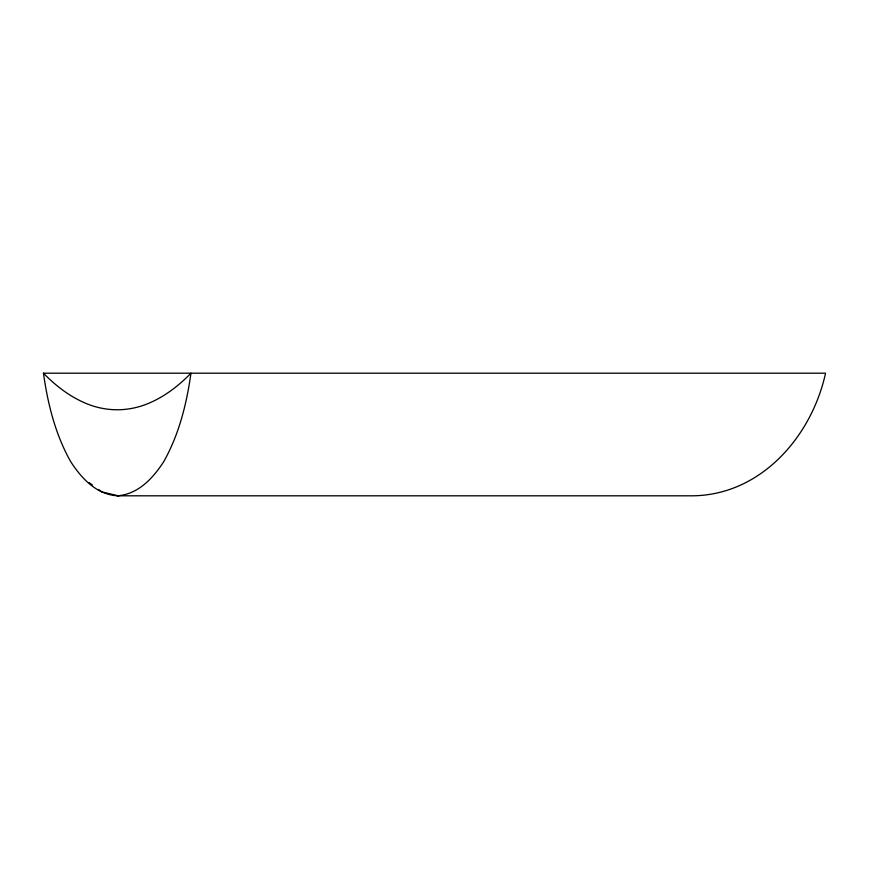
<?xml version="1.0" encoding="UTF-8"?>
<svg xmlns="http://www.w3.org/2000/svg" width="869" height="869" viewBox="0 0 869 869"><rect width="100%" height="100%" fill="white"/><g stroke="black" fill="none" stroke-linecap="round" stroke-linejoin="round"><path stroke-width="1.3" d="M117.206 495.808C138.171 494.407 153.031 478.178 163.763 461.602C179.057 434.402 186.65 403.889 190.963 373.192C177.319 387.226 161.221 399.251 142.549 405.638A251.717 140.626 -90 0 1 91.864 405.638C73.192 399.251 57.093 387.226 43.45 373.192L825.55 373.192C811.755 436.303 761.244 494.83 692.995 495.808L117.206 495.808C96.242 494.407 81.382 478.178 70.661 461.602C55.355 434.402 47.762 403.889 43.45 373.192M118.325 495.808L101.771 491.887L98.61 489.562M89.159 482.61L92.31 484.935"/></g></svg>
